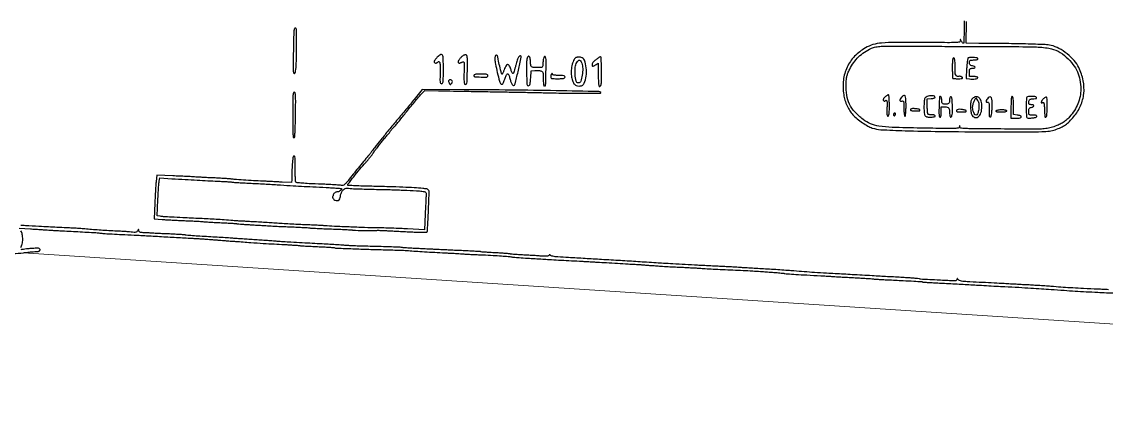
# Model space of a CAD drawing. Header units: millimetres. Extents: x 2712 to 3553, y 1367 to 1961.
# Drawn here: x 2790.3 to 2939, y 1533.9 to 1588.8 of the extents above; entities that cross this region are included whole.
import ezdxf

# ---------------------------------------------------------------- set-up
doc = ezdxf.new("R2010")
doc.units = ezdxf.units.MM

msp = doc.modelspace()

# ---------------------------------------------------------------- linework, layer by layer
at = {"lineweight": 15}
msp.add_line((2790.53, 1557.15), (3146.51, 1533.9), dxfattribs=at)
for points in [[(2919.51, 1588.93, -0.003679), (2919.5, 1587.75, -0.006129), (2919.47, 1586.76, -0.001506), (2919.44, 1585.9, -0.40102), (2919.39, 1585.86, -0.175035), (2919.33, 1585.88, -0.038754), (2919.26, 1585.95, -0.035818), (2919.18, 1586.05, -0.0279), (2919.11, 1586.18, 0.002996), (2919, 1586.37, 0.208106), (2918.98, 1586.4, 0.524924), (2918.96, 1586.38, 0.006006), (2918.98, 1586.21, -0.385475), (2918.85, 1586.04, -0.042581), (2918.33, 1585.97, -0.01303), (2917.23, 1585.95, -0.000735), (2913.81, 1585.98, 0.003245), (2910.04, 1585.99, 0.022415), (2908.19, 1585.9, 0.046207), (2907, 1585.68, 0.05981), (2905.97, 1585.24, 0.072281), (2904.47, 1584.08, 0.082882), (2903.45, 1582.58, 0.080975), (2902.95, 1580.81, 0.065189), (2902.99, 1578.82, 0.037336), (2903.16, 1578.06, 0.031925), (2903.45, 1577.3, 0.032903), (2903.82, 1576.6, 0.051373), (2904.24, 1576.07, 0.029887), (2904.83, 1575.52, 0.02198), (2905.55, 1574.98, 0.022356), (2906.28, 1574.52, 0.044779), (2906.9, 1574.25, 0.070196), (2908.07, 1574.02, 0.005016), (2911.39, 1573.88, 0.00535), (2916.1, 1573.78, 0.001727), (2923.07, 1573.73, 0.000578), (2928.28, 1573.72, 0.007999), (2930.17, 1573.75, 0.022689), (2931.21, 1573.83, 0.056549), (2931.96, 1574, 0.022657), (2932.77, 1574.34, 0.043854), (2933.38, 1574.69, 0.042851), (2933.92, 1575.15, 0.02065), (2934.54, 1575.82, 0.074113), (2935.46, 1577.3, 0.076472), (2935.9, 1578.97, 0.073823), (2935.82, 1580.74, 0.062527), (2935.23, 1582.53, 0.069647), (2934.6, 1583.49, 0.044355), (2933.62, 1584.42, 0.044314), (2932.5, 1585.16, 0.068823), (2931.41, 1585.57, 0.045857), (2930.6, 1585.68, 0.002317), (2927.92, 1585.77, 0.00382), (2924.83, 1585.83, 0.003185), (2921.53, 1585.85), (2919.78, 1585.86), (2919.82, 1588.87, 0.0026)], [(2789.94, 1560.51), (2791.49, 1560.42, -0.000571), (2792.13, 1560.38, -0.000513), (2792.81, 1560.34, -0.000514), (2793.41, 1560.3, -0.001619), (2793.81, 1560.27, 0.002618), (2794.22, 1560.25, 0.000818), (2794.83, 1560.21, 0.000817), (2795.51, 1560.17, 0.000903), (2796.16, 1560.14, -0.000301), (2798.62, 1560.01, -0.001895), (2799.87, 1559.94, -0.003571), (2800.64, 1559.89, -0.011721), (2801.15, 1559.84, 0.012683), (2801.72, 1559.78, 0.002741), (2802.71, 1559.72, 0.002392), (2804.03, 1559.65, 0.00114), (2805.71, 1559.57, -0.001638), (2806.39, 1559.54, -0.000468), (2807.43, 1559.48, -0.000471), (2808.62, 1559.42, -0.0005), (2809.77, 1559.35, 0.000232), (2810.93, 1559.29, 0.000224), (2812.09, 1559.22, 0.000221), (2813.12, 1559.16, 0.000826), (2813.76, 1559.13, -0.001891), (2814.29, 1559.1, -0.00141), (2814.87, 1559.07, -0.001425), (2815.42, 1559.03, -0.003241), (2815.83, 1559, 0.000732), (2816.23, 1558.96, 0.000404), (2816.71, 1558.93, 0.000403), (2817.2, 1558.89, 0.000647), (2817.61, 1558.86, -0.000071), (2818.04, 1558.82, -0.000037), (2818.58, 1558.78, -0.000037), (2819.13, 1558.74, -0.000057), (2819.61, 1558.71, 0.00096), (2821.71, 1558.55, 0.00177), (2823.42, 1558.44, 0.002102), (2824.91, 1558.35, 0.00252), (2826.31, 1558.28, -0.002448), (2826.96, 1558.24, -0.003028), (2827.57, 1558.2, -0.002489), (2828.08, 1558.17, -0.022419), (2828.3, 1558.14, 0.025247), (2828.54, 1558.11, 0.001783), (2829.2, 1558.07, 0.002515), (2829.99, 1558.03, 0.001893), (2830.87, 1557.99, -0.00175), (2831.72, 1557.95, -0.002776), (2832.45, 1557.91, -0.000631), (2833.09, 1557.87, -0.123333), (2833.15, 1557.85, 0.127924), (2833.31, 1557.8, 0.00045), (2835.41, 1557.71, 0.002612), (2837.61, 1557.63, 0.002492), (2839.84, 1557.57, -0.00181), (2840.92, 1557.54, -0.001975), (2841.96, 1557.51, -0.001849), (2842.85, 1557.47, -0.00979), (2843.34, 1557.44, 0.004033), (2844.27, 1557.37, 0.001729), (2845.53, 1557.29, 0.001646), (2846.92, 1557.21, 0.001626), (2848.32, 1557.13, -0.001109), (2848.94, 1557.1, -0.00087), (2849.6, 1557.07, -0.000879), (2850.22, 1557.03, -0.002161), (2850.68, 1557, 0.002997), (2851.16, 1556.97, 0.000899), (2851.89, 1556.93, 0.000901), (2852.72, 1556.89, 0.000977), (2853.53, 1556.86, -0.00234), (2854.92, 1556.79, -0.003974), (2856.08, 1556.72, -0.004007), (2857, 1556.64, -0.024034), (2857.47, 1556.58, 0.025745), (2857.74, 1556.54, 0.002), (2858.48, 1556.49, 0.001688), (2859.63, 1556.41, 0.000326), (2861.72, 1556.28, 0.00155), (2862.61, 1556.22, 0.000566), (2863.88, 1556.15, 0.000542), (2865.32, 1556.08, 0.000516), (2866.78, 1556, -0.000988), (2867.38, 1555.97, -0.000686), (2868.05, 1555.93, -0.000692), (2868.7, 1555.9, -0.001427), (2869.2, 1555.86, 0.001345), (2870.45, 1555.79, 0.000737), (2871.98, 1555.7, 0.000708), (2873.44, 1555.62, 0.00232), (2874.4, 1555.57, -0.003043), (2874.74, 1555.55, -0.004483), (2875.03, 1555.53, -0.00215), (2875.28, 1555.51, -0.082428), (2875.33, 1555.5, 0.043219), (2875.36, 1555.49, 0.024954), (2875.41, 1555.48, 0.024792), (2875.45, 1555.47, 0.037734), (2875.49, 1555.48, -0.043411), (2875.55, 1555.48, -0.00035), (2876.06, 1555.44, -0.001264), (2876.65, 1555.4, -0.000812), (2877.34, 1555.36, 0.002655), (2878.15, 1555.3, 0.001461), (2879.15, 1555.24, 0.001457), (2880.17, 1555.19, 0.002334), (2881.03, 1555.15, -0.001643), (2881.81, 1555.11, -0.001774), (2882.58, 1555.07, -0.001672), (2883.23, 1555.03, -0.008545), (2883.6, 1555, 0.010522), (2884.01, 1554.97, 0.000869), (2885.1, 1554.92, 0.001162), (2886.39, 1554.85, 0.000895), (2887.8, 1554.79, -0.001088), (2889.21, 1554.73, -0.001411), (2890.51, 1554.66, -0.001056), (2891.59, 1554.6, -0.012767), (2892, 1554.57, 0.004667), (2892.32, 1554.54, 0.001883), (2892.75, 1554.5, 0.001863), (2893.21, 1554.47, 0.002363), (2893.64, 1554.44, -0.003749), (2894.05, 1554.41, -0.004263), (2894.43, 1554.37, -0.00388), (2894.76, 1554.34, -0.023679), (2894.93, 1554.31, 0.034148), (2895.27, 1554.26, 0.001691), (2896.42, 1554.19, 0.002394), (2897.91, 1554.1, 0.001105), (2899.84, 1554, -0.00136), (2900.42, 1553.97, -0.00114), (2901.03, 1553.93, -0.001149), (2901.59, 1553.9, -0.003161), (2901.98, 1553.87, 0.004035), (2902.41, 1553.84, 0.000962), (2903.12, 1553.8, 0.000989), (2903.94, 1553.76, 0.000977), (2904.76, 1553.71, -0.001621), (2905.54, 1553.67, -0.002261), (2906.24, 1553.63, -0.001369), (2906.83, 1553.59, -0.029367), (2907, 1553.57, 0.029011), (2907.17, 1553.55, 0.001685), (2907.69, 1553.51, 0.002554), (2908.31, 1553.47, 0.001876), (2909, 1553.44, -0.000837), (2911.12, 1553.34, -0.002509), (2912.58, 1553.26, -0.000782), (2913.69, 1553.19, -0.12316), (2913.81, 1553.15, 0.121277), (2913.87, 1553.13, 0.000851), (2914.45, 1553.09, 0.003218), (2915.11, 1553.05, 0.002046), (2915.88, 1553.01, -0.001098), (2916.8, 1552.96, -0.000579), (2917.96, 1552.91, -0.000576), (2919.13, 1552.84, -0.000889), (2920.15, 1552.78, 0.000561), (2921.21, 1552.72, 0.000293), (2922.54, 1552.65, 0.000292), (2923.89, 1552.57, 0.000447), (2925.07, 1552.51, -0.000749), (2926.99, 1552.41, -0.001197), (2928.63, 1552.31, -0.001373), (2930.08, 1552.22, -0.001756), (2931.41, 1552.13, 0.001116), (2933.19, 1552, 0.001738), (2934.73, 1551.9, 0.001824), (2936.21, 1551.81, 0.001425), (2937.82, 1551.73, -0.000364), (2940.19, 1551.62, -0.001445)], [(2939.3, 1552.08, 0.002382), (2938.57, 1552.12, 0.002143), (2937.82, 1552.16, -0.001352), (2935.87, 1552.24, -0.002974), (2934.38, 1552.32, -0.0036), (2933.09, 1552.4, -0.003397), (2931.77, 1552.51, 0.003208), (2931.01, 1552.56, 0.001826), (2930.11, 1552.63, 0.001823), (2929.19, 1552.68, 0.003013), (2928.42, 1552.73, -0.001071), (2927.7, 1552.76, -0.000969), (2926.96, 1552.8, -0.00097), (2926.29, 1552.84, -0.003104), (2925.85, 1552.86, 0.003637), (2924.98, 1552.92, 0.001018), (2923.62, 1552.99, 0.000981), (2922.01, 1553.07, 0.000805), (2920.29, 1553.15, -0.006856), (2919.56, 1553.2, -0.029058), (2919.12, 1553.25, -0.050613), (2918.85, 1553.34, -0.137134), (2918.69, 1553.46, 0.010903), (2918.59, 1553.59, 0.186552), (2918.55, 1553.61, 0.423167), (2918.52, 1553.59, 0.031048), (2918.51, 1553.49, -0.202557), (2918.47, 1553.39, -0.13403), (2918.36, 1553.32, -0.058508), (2918.14, 1553.3, -0.011933), (2917.76, 1553.31, -0.000883), (2915.78, 1553.4, -0.003018), (2914.48, 1553.46, -0.001237), (2913.53, 1553.52, -0.123106), (2913.4, 1553.56, 0.113851), (2913.33, 1553.59, 0.002166), (2912.9, 1553.63, 0.005144), (2912.39, 1553.67, 0.003408), (2911.81, 1553.71, -0.000079), (2911.08, 1553.75, -0.000032), (2910.07, 1553.81, -0.000031), (2908.98, 1553.87, -0.000039), (2907.97, 1553.93, 0.000347), (2906.88, 1553.99, 0.000186), (2905.53, 1554.07, 0.000186), (2904.16, 1554.14, 0.000291), (2902.98, 1554.21, -0.000723), (2900.64, 1554.34, -0.001944), (2898.98, 1554.44, -0.002503), (2897.58, 1554.54, -0.00225), (2896.14, 1554.65, 0.002925), (2895.34, 1554.71, 0.001203), (2894.25, 1554.79, 0.00119), (2893.08, 1554.87, 0.001528), (2892, 1554.93, -0.000573), (2890.98, 1554.99, -0.000594), (2889.97, 1555.05, -0.000572), (2889.1, 1555.1, -0.002566), (2888.58, 1555.14, 0.003445), (2888.11, 1555.17, 0.001171), (2887.43, 1555.21, 0.001164), (2886.67, 1555.25, 0.00134), (2885.95, 1555.28, -0.000605), (2885.2, 1555.32, -0.000435), (2884.36, 1555.36, -0.000439), (2883.57, 1555.4, -0.000947), (2882.95, 1555.43, -0.000067), (2879.57, 1555.62, -0.000818), (2878.27, 1555.69, -0.001641), (2877.29, 1555.75, -0.000688), (2875.97, 1555.84, 0.000683), (2874.78, 1555.92, 0.00067), (2873.59, 1555.99, 0.000659), (2872.37, 1556.07, 0.000611), (2871.13, 1556.14, -0.000524), (2869.78, 1556.22, -0.000123), (2867.54, 1556.35, -0.000128), (2865.27, 1556.49, -0.000436), (2863.8, 1556.58, -0.015713), (2863.44, 1556.61, -0.021732), (2863.12, 1556.66, -0.0191), (2862.87, 1556.73, -0.184343), (2862.78, 1556.79, 0.050521), (2862.73, 1556.86, 0.210894), (2862.68, 1556.88, 0.205287), (2862.63, 1556.86, 0.047847), (2862.58, 1556.79, -0.204508), (2862.48, 1556.72, -0.033982), (2862.24, 1556.69, -0.026251), (2861.88, 1556.68, -0.009664), (2861.39, 1556.7, 0.00156), (2860.86, 1556.74, 0.000711), (2860.18, 1556.78, 0.000704), (2859.46, 1556.82, 0.000969), (2858.81, 1556.86, -0.002838), (2858.24, 1556.89, -0.004339), (2857.74, 1556.93, -0.001607), (2857.31, 1556.96, -0.111446), (2857.24, 1556.99, 0.113927), (2857.17, 1557.01, 0.001009), (2856.62, 1557.05, 0.003424), (2855.98, 1557.09, 0.002196), (2855.24, 1557.14, -0.001927), (2854.49, 1557.18, -0.003035), (2853.86, 1557.22, -0.000778), (2853.3, 1557.26, -0.117927), (2853.24, 1557.28, 0.121071), (2853.18, 1557.3, 0.000543), (2852.5, 1557.34, 0.002549), (2851.72, 1557.38, 0.001602), (2850.82, 1557.43, -0.00028), (2849.87, 1557.47, -0.000313), (2848.95, 1557.51, -0.000288), (2848.17, 1557.55, -0.001669), (2847.75, 1557.57, 0.001713), (2847.35, 1557.59, 0.000348), (2846.64, 1557.62, 0.000367), (2845.82, 1557.66, 0.000344), (2844.97, 1557.7, -0.002561), (2844.15, 1557.74, -0.003209), (2843.39, 1557.78, -0.002584), (2842.75, 1557.83, -0.024953), (2842.48, 1557.86, 0.032551), (2842.19, 1557.9, 0.001827), (2841.28, 1557.93, 0.002804), (2840.19, 1557.97, 0.002051), (2838.99, 1558, -0.001682), (2837.75, 1558.03, -0.001883), (2836.55, 1558.06, -0.00173), (2835.54, 1558.1, -0.01003), (2835, 1558.13, 0.004073), (2834.48, 1558.17, 0.000878), (2833.59, 1558.23, 0.000916), (2832.56, 1558.29, 0.000875), (2831.51, 1558.35, -0.000225), (2828.77, 1558.5, -0.001066), (2827.2, 1558.58, -0.001846), (2826.14, 1558.65, -0.003709), (2825.31, 1558.71, 0.002457), (2824.81, 1558.75, 0.000609), (2823.98, 1558.81, 0.000623), (2823.04, 1558.87, 0.000624), (2822.1, 1558.93, -0.000632), (2821.2, 1558.99, -0.000813), (2820.37, 1559.05, -0.00062), (2819.67, 1559.1, -0.007063), (2819.39, 1559.12, 0.009084), (2819.1, 1559.15, 0.000501), (2818.19, 1559.2, 0.000776), (2817.11, 1559.27, 0.000567), (2815.91, 1559.34, -0.001623), (2814.73, 1559.41, -0.002581), (2813.72, 1559.48, -0.00056), (2812.83, 1559.55, -0.120021), (2812.75, 1559.57, 0.12169), (2812.67, 1559.6, 0.001147), (2812.06, 1559.64, 0.003767), (2811.36, 1559.68, 0.002418), (2810.54, 1559.72, -0.001218), (2809.7, 1559.75, -0.001538), (2808.92, 1559.79, -0.001217), (2808.26, 1559.82, -0.012377), (2807.99, 1559.84, 0.008314), (2807.79, 1559.86, 0.003668), (2807.51, 1559.88, 0.003629), (2807.22, 1559.9, 0.004872), (2806.96, 1559.9, -0.017576), (2806.65, 1559.92, -0.078703), (2806.48, 1559.97, -0.152345), (2806.39, 1560.05, -0.136054), (2806.35, 1560.17, 0.009316), (2806.34, 1560.32, 0.420238), (2806.32, 1560.34, 0.241611), (2806.29, 1560.32, 0.00518), (2806.19, 1560.16, -0.096165), (2806.08, 1560.03, -0.118085), (2805.93, 1559.96, -0.064331), (2805.7, 1559.94, -0.012454), (2805.29, 1559.98, 0.009345), (2804.91, 1560.02, 0.002969), (2804.33, 1560.06, 0.002962), (2803.68, 1560.1, 0.003294), (2803.06, 1560.13, -0.003249), (2801.97, 1560.19, -0.003516), (2800.91, 1560.25, -0.003664), (2799.89, 1560.33, -0.004444), (2798.94, 1560.42, 0.00917), (2798.58, 1560.45, 0.001882), (2797.95, 1560.49, 0.00198), (2797.21, 1560.53, 0.001861), (2796.45, 1560.56, -0.001122), (2795.11, 1560.62, -0.001797), (2793.96, 1560.68, -0.001488), (2792.67, 1560.75, -0.000521), (2790.82, 1560.86, 0.002307), (2790.16, 1560.9, 0.002566)], [(2790.17, 1557.86, 0.095381), (2790.37, 1558.34, 0.049216), (2790.44, 1559, 0.049268), (2790.38, 1559.66, 0.097783), (2790.19, 1560.14)], [(2789.09, 1557.03, 0.016059), (2790.53, 1557.15, -0.002096), (2791.13, 1557.22, -0.003557), (2791.62, 1557.27, -0.003926), (2792.08, 1557.3, -0.003471), (2792.57, 1557.34, 0.08919), (2792.66, 1557.36, 0.089815), (2792.74, 1557.42, 0.093316), (2792.8, 1557.49, 0.106135), (2792.81, 1557.58, 0.236534), (2792.76, 1557.7, 0.129693), (2792.61, 1557.76, 0.042991), (2792.3, 1557.77, 0.005342), (2791.63, 1557.73, 0.006793), (2791.16, 1557.69, 0.008156), (2790.72, 1557.64, 0.00713), (2790.35, 1557.59, 0.052726), (2790.17, 1557.55, -0.014814)]]:
    msp.add_lwpolyline(points, format="xyb")
for points in [[(2827.58, 1581.8, 0.559862), (2827.73, 1581.77, 0.155272), (2827.85, 1582.05, 0.024004), (2827.94, 1583.05, 0.004581), (2827.98, 1584.88, 0.003386), (2827.99, 1586.18, 0.008981), (2827.98, 1587.11, 0.005049), (2827.95, 1587.8, 0.245495), (2827.88, 1587.92, 0.116819), (2827.82, 1587.94, 0.128766), (2827.75, 1587.93, 0.118393), (2827.7, 1587.89, 0.089124), (2827.67, 1587.82, 0.075182), (2827.59, 1587.35, 0.001352), (2827.54, 1584.79, 0.001144), (2827.51, 1582.2, 0.091271)], [(2903.81, 1582.31, -0.039188), (2904.36, 1583.23, -0.045614), (2905.03, 1584, -0.045231), (2905.83, 1584.65, -0.037461), (2906.79, 1585.18, -0.064553), (2907.38, 1585.37, -0.033772), (2908.14, 1585.45, -0.011384), (2909.51, 1585.48, -0.00078), (2913.38, 1585.47, 0.000238), (2916.05, 1585.45, 0.000148), (2919.17, 1585.44, 0.000148), (2922.26, 1585.43, 0.000268), (2924.79, 1585.42, -0.004271), (2929.17, 1585.37, -0.036136), (2931.13, 1585.19, -0.079236), (2932.37, 1584.78, -0.068571), (2933.5, 1583.98, -0.039768), (2934.41, 1582.98, -0.057813), (2935.02, 1581.96, -0.060093), (2935.37, 1580.85, -0.047594), (2935.49, 1579.6, -0.047625), (2935.39, 1578.57, -0.047379), (2935.09, 1577.57, -0.046683), (2934.61, 1576.64, -0.043592), (2933.95, 1575.79, -0.025905), (2933.44, 1575.28, -0.045047), (2932.95, 1574.93, -0.041105), (2932.39, 1574.65, -0.017929), (2931.6, 1574.37, -0.034578), (2930.87, 1574.19, -0.030557), (2930.1, 1574.11, -0.012864), (2928.88, 1574.08, -0.001279), (2925.96, 1574.1, 0.000027), (2924.08, 1574.12, 0.000032), (2922.32, 1574.14, 0.000028), (2920.82, 1574.15, 0.000208), (2920.12, 1574.16, -0.006085), (2919.46, 1574.17, -0.045373), (2919.14, 1574.21, -0.12358), (2918.99, 1574.29, -0.202259), (2918.92, 1574.42, 0.003996), (2918.91, 1574.57, 0.45204), (2918.9, 1574.58, 0.281673), (2918.88, 1574.56, 0.002934), (2918.84, 1574.4, -0.300861), (2918.66, 1574.24, -0.029832), (2918.06, 1574.18, -0.011885), (2916.88, 1574.18, -0.000814), (2913.55, 1574.24, -0.003586), (2909.61, 1574.34, -0.029072), (2907.81, 1574.51, -0.063235), (2906.67, 1574.83, -0.063684), (2905.64, 1575.43, -0.043701), (2904.51, 1576.47, -0.072217), (2903.79, 1577.54, -0.07354), (2903.41, 1578.76, -0.047045), (2903.31, 1580.24, -0.014033), (2903.35, 1580.9, -0.036632), (2903.43, 1581.36, -0.03939), (2903.56, 1581.78, -0.018515)], [(2847.03, 1583.15, 0.062793), (2847.12, 1583.16, 0.051478), (2847.2, 1583.19, 0.053356), (2847.28, 1583.24, 0.087076), (2847.33, 1583.29, -0.35341), (2847.48, 1583.35, -0.257661), (2847.6, 1583.21, -0.051031), (2847.67, 1582.69, -0.01233), (2847.66, 1581.82, 0.004353), (2847.64, 1580.98, 0.037534), (2847.66, 1580.61, 0.10662), (2847.73, 1580.42, 0.207938), (2847.86, 1580.33, 0.312367), (2848, 1580.38, 0.106196), (2848.07, 1580.6, 0.029299), (2848.1, 1581.07, 0.002638), (2848.11, 1582.27, 0.006706), (2848.09, 1583.76, 0.109243), (2847.97, 1584.24, 0.439404), (2847.73, 1584.31, 0.063515), (2847.27, 1583.95, 0.025879), (2846.98, 1583.61, 0.094293), (2846.85, 1583.36, 0.260132), (2846.88, 1583.22, 0.21394)], [(2850.26, 1583.15, 0.065494), (2850.34, 1583.16, 0.019219), (2850.45, 1583.19, 0.018947), (2850.58, 1583.24, 0.019289), (2850.7, 1583.3, -0.178503), (2850.86, 1583.33, -0.306592), (2850.95, 1583.23, -0.047689), (2850.97, 1582.92, -0.002312), (2850.94, 1581.88, 0.005672), (2850.92, 1581.12, 0.021334), (2850.94, 1580.64, 0.028891), (2850.98, 1580.34, 0.259357), (2851.06, 1580.24, 0.240133), (2851.22, 1580.25, 0.194482), (2851.32, 1580.39, 0.048233), (2851.37, 1580.76, 0.004702), (2851.39, 1581.66, 0.001913), (2851.41, 1583.31, 0.026248), (2851.38, 1583.91, 0.097957), (2851.3, 1584.19, 0.277347), (2851.13, 1584.29, 0.106123), (2851, 1584.26, 0.033624), (2850.83, 1584.17, 0.031856), (2850.65, 1584.04, 0.030529), (2850.49, 1583.89, 0.031304), (2850.25, 1583.6, 0.084275), (2850.12, 1583.36, 0.208593), (2850.14, 1583.22, 0.268894)], [(2855.5, 1581.87, 0.009345), (2855.8, 1580.65, 0.141644), (2856.03, 1580.28, 0.489573), (2856.25, 1580.32, 0.042493), (2856.52, 1580.93, -0.016137), (2856.62, 1581.2, -0.021974), (2856.73, 1581.44, -0.019653), (2856.83, 1581.63, -0.17557), (2856.9, 1581.69, -0.331981), (2856.97, 1581.66, -0.038765), (2857.06, 1581.51, -0.034314), (2857.15, 1581.29, -0.020698), (2857.23, 1581.02, 0.030787), (2857.37, 1580.56, 0.058845), (2857.54, 1580.22, 0.12669), (2857.71, 1580.07, 0.39692), (2857.84, 1580.11, 0.07479), (2857.99, 1580.49, 0.002128), (2858.39, 1582.17, 0.000808), (2858.79, 1583.96, 0.257342), (2858.76, 1584.09, 0.308245), (2858.58, 1584.13, 0.156839), (2858.4, 1583.97, 0.06056), (2858.21, 1583.56, 0.016913), (2858.03, 1582.88, -0.008546), (2857.92, 1582.44, -0.013729), (2857.81, 1582.06, -0.007463), (2857.7, 1581.76, -0.315798), (2857.65, 1581.72, -0.258981), (2857.6, 1581.75, -0.020003), (2857.51, 1581.9, -0.023379), (2857.42, 1582.1, -0.015475), (2857.34, 1582.33, 0.043107), (2857.12, 1582.84, 0.355715), (2856.9, 1582.94, 0.212972), (2856.66, 1582.73, 0.021506), (2856.37, 1582.04, -0.015827), (2856.3, 1581.86, -0.029145), (2856.23, 1581.73, -0.033842), (2856.17, 1581.64, -0.448341), (2856.13, 1581.64, -0.137673), (2856.08, 1581.72, -0.00066), (2855.83, 1582.74, -0.002756), (2855.62, 1583.67, -0.020864), (2855.54, 1584.11, 0.154406), (2855.52, 1584.15, 0.081174), (2855.47, 1584.19, 0.067971), (2855.41, 1584.21, 0.055437), (2855.34, 1584.22, 0.356771), (2855.19, 1584.09, 0.06654), (2855.16, 1583.69, 0.032851), (2855.25, 1583.01, 0.007624)], [(2859.66, 1580.08, 0.225689), (2859.82, 1580.06, 0.217793), (2859.94, 1580.17, 0.065833), (2860.02, 1580.49, 0.010231), (2860.08, 1581.13), (2860.15, 1582.08), (2860.64, 1582.13, -0.020217), (2860.85, 1582.14, -0.015285), (2861.08, 1582.13, -0.015522), (2861.29, 1582.12, -0.034279), (2861.46, 1582.09, -0.092597), (2861.64, 1582, -0.164791), (2861.74, 1581.87, -0.068594), (2861.78, 1581.61, -0.00708), (2861.79, 1581.01, 0.012635), (2861.8, 1580.62, 0.02294), (2861.83, 1580.3, 0.020235), (2861.88, 1580.06, 0.350249), (2861.93, 1580.01, 0.023412), (2861.99, 1580.02, 0.033285), (2862.04, 1580.02, 0.035083), (2862.08, 1580.03, 0.223795), (2862.09, 1580.05, 0.075094), (2862.14, 1580.36, 0.001614), (2862.17, 1581.92, 0.001841), (2862.19, 1583.46, 0.063937), (2862.15, 1583.82, 0.109617), (2862.04, 1584.04, 0.508388), (2861.93, 1584.03, 0.10697), (2861.82, 1583.75, 0.022172), (2861.76, 1583.23, -0.010463), (2861.73, 1582.77, -0.140814), (2861.66, 1582.61, -0.207708), (2861.54, 1582.55, -0.026941), (2861.22, 1582.53, -0.006426), (2860.43, 1582.56, -0.136615), (2860.21, 1582.63, -0.214742), (2860.1, 1582.8, -0.019316), (2860.05, 1583.32, 0.03096), (2859.99, 1583.81, 0.134742), (2859.87, 1584.07, 0.46173), (2859.73, 1584.07, 0.10834), (2859.6, 1583.83, 0.061813), (2859.51, 1583.19, 0.007737), (2859.51, 1581.78, 0.003237), (2859.55, 1580.28, 0.252179)], [(2865.66, 1581.39, 0.034408), (2865.8, 1580.75, 0.090856), (2866.01, 1580.33, 0.126533), (2866.31, 1580.1, 0.104515), (2866.71, 1580.01, 0.036293), (2866.97, 1580.03, 0.094535), (2867.14, 1580.09, 0.099782), (2867.28, 1580.21, 0.043429), (2867.41, 1580.42, 0.093358), (2867.69, 1581.35, 0.055066), (2867.68, 1582.52, 0.057354), (2867.44, 1583.54, 0.250177), (2867, 1583.94, 0.036655), (2866.85, 1583.97, 0.026004), (2866.68, 1583.98, 0.026385), (2866.51, 1583.97, 0.049334), (2866.38, 1583.94, 0.197059), (2866.04, 1583.66, 0.052379), (2865.77, 1582.99, 0.049287), (2865.63, 1582.18, 0.057483)], [(2866.42, 1583.24, -0.037592), (2866.62, 1583.5, -0.250409), (2866.77, 1583.55, -0.230715), (2866.91, 1583.46, -0.03254), (2867.07, 1583.14, -0.094853), (2867.21, 1582.43, -0.044178), (2867.14, 1581.49, -0.042264), (2866.93, 1580.66, -0.320234), (2866.62, 1580.44, -0.344489), (2866.31, 1580.68, -0.042793), (2866.17, 1581.58, -0.04409), (2866.19, 1582.58, -0.11969)], [(2868.6, 1582.72, 0.103059), (2868.66, 1582.73, 0.016968), (2868.77, 1582.79, 0.018033), (2868.9, 1582.86, 0.01506), (2869.03, 1582.94), (2869.34, 1583.16), (2869.34, 1581.52, 0.008739), (2869.36, 1580.54, 0.050166), (2869.43, 1580.02, 0.448779), (2869.55, 1579.96, 0.21638), (2869.69, 1580.1, 0.090221), (2869.77, 1580.55, 0.003979), (2869.77, 1582.18, 0.00161), (2869.75, 1583.91, 0.409577), (2869.65, 1584, 0.149908), (2869.5, 1583.96, 0.010732), (2869.13, 1583.7, 0.014991), (2868.78, 1583.42, 0.063879), (2868.6, 1583.22, 0.077438), (2868.52, 1583.07, 0.078121), (2868.5, 1582.9, 0.108174), (2868.52, 1582.77, 0.29198)], [(2917.93, 1581.07, 0.171252), (2917.98, 1581.05, 0.006951), (2918.18, 1581.03, 0.011467), (2918.42, 1581.01, 0.007803), (2918.7, 1581.01, 0.008573), (2919.07, 1581.02, 0.076948), (2919.24, 1581.05, 0.329124), (2919.28, 1581.11, 0.164001), (2919.24, 1581.2, 0.101131), (2919.15, 1581.27, 0.057671), (2919.03, 1581.32, 0.053478), (2918.88, 1581.34, 0.054972), (2918.73, 1581.33, -0.152124), (2918.49, 1581.36, -0.194142), (2918.34, 1581.52, -0.085448), (2918.26, 1581.86, -0.016303), (2918.25, 1582.51, 0.006539), (2918.25, 1583.21, 0.034694), (2918.22, 1583.59, 0.07723), (2918.16, 1583.79, 0.286586), (2918.05, 1583.86, 0.331323), (2917.96, 1583.8, 0.040003), (2917.91, 1583.55, 0.02578), (2917.88, 1583.15, 0.006646), (2917.87, 1582.49, 0.004064), (2917.88, 1581.97, 0.006349), (2917.89, 1581.51, 0.002247), (2917.91, 1581.12, 0.186325)], [(2920.23, 1580.98, 0.03534), (2920.63, 1580.95, 0.042593), (2921, 1580.98, 0.047719), (2921.28, 1581.06, 0.313237), (2921.36, 1581.17, 0.311249), (2921.33, 1581.22, 0.036629), (2921.19, 1581.26, 0.033542), (2921.01, 1581.29, 0.020815), (2920.79, 1581.3), (2920.22, 1581.3), (2920.22, 1581.87, -0.016242), (2920.23, 1582.19, -0.12133), (2920.28, 1582.34, -0.200477), (2920.38, 1582.41, -0.05793), (2920.57, 1582.44, 0.045764), (2920.88, 1582.46, 0.298733), (2920.99, 1582.57, 0.362798), (2920.93, 1582.68, 0.052039), (2920.65, 1582.77, -0.037025), (2920.43, 1582.83, -0.11616), (2920.31, 1582.91, -0.134442), (2920.24, 1583.03, -0.057122), (2920.22, 1583.22, -0.053114), (2920.24, 1583.42, -0.201528), (2920.31, 1583.52, -0.125309), (2920.46, 1583.56, -0.016113), (2920.79, 1583.58, 0.023598), (2921.01, 1583.59, 0.037669), (2921.19, 1583.62, 0.04382), (2921.33, 1583.66, 0.295869), (2921.36, 1583.72, 0.131048), (2921.34, 1583.81, 0.193689), (2921.27, 1583.86, 0.053637), (2921.12, 1583.89, 0.003423), (2920.68, 1583.92, 0.01995), (2920.49, 1583.92, 0.021556), (2920.31, 1583.91, 0.021685), (2920.15, 1583.88, 0.089515), (2920.06, 1583.85, 0.209412), (2920, 1583.76, 0.010213), (2919.93, 1583.38, 0.015146), (2919.88, 1582.93, 0.010214), (2919.84, 1582.4), (2919.77, 1581.05)], [(2848.94, 1580.33, 0.057742), (2849.01, 1580.24, 0.222055), (2849.07, 1580.22, 0.165792), (2849.14, 1580.25, 0.030418), (2849.24, 1580.36, 0.104104), (2849.33, 1580.53, 0.168961), (2849.32, 1580.7, 0.179215), (2849.21, 1580.82, 0.11798), (2849.03, 1580.87, 0.174452), (2848.9, 1580.82, 0.183641), (2848.83, 1580.7, 0.119823), (2848.85, 1580.53, 0.06051)], [(2852.48, 1581.28, 0.003168), (2853.53, 1581.22, 0.033381), (2853.96, 1581.22, 0.125345), (2854.15, 1581.29, 0.3041), (2854.21, 1581.42, 0.182353), (2854.14, 1581.53, 0.105641), (2853.99, 1581.61, 0.049567), (2853.73, 1581.64, 0.009988), (2853.25, 1581.65, 0.013003), (2852.85, 1581.64, 0.032329), (2852.55, 1581.61, 0.043302), (2852.36, 1581.55, 0.227472), (2852.28, 1581.47, 0.148816), (2852.28, 1581.4, 0.134144), (2852.31, 1581.34, 0.106491), (2852.39, 1581.3, 0.069897)], [(2863.79, 1581.01, 0.008474), (2864.3, 1581.02, 0.044411), (2864.58, 1581.05, 0.103491), (2864.73, 1581.12, 0.241243), (2864.78, 1581.22, 0.199199), (2864.73, 1581.35, 0.145924), (2864.6, 1581.42, 0.04454), (2864.31, 1581.46, 0.004366), (2863.61, 1581.47, -0.022036), (2863.4, 1581.48, -0.035258), (2863.23, 1581.51, -0.039536), (2863.11, 1581.55, -0.30235), (2863.07, 1581.6, 0.172174), (2863.03, 1581.71, 0.431919), (2862.96, 1581.71, 0.124256), (2862.87, 1581.57, 0.062997), (2862.82, 1581.37, 0.080512), (2862.84, 1581.16, 0.249715), (2862.93, 1581.06, 0.083257), (2863.14, 1581.02, 0.005228)], [(2809.57, 1561.71, 0.005571), (2810.14, 1561.67, 0.00205), (2810.93, 1561.63, 0.002032), (2811.81, 1561.59, 0.002439), (2812.62, 1561.55, -0.002373), (2813.4, 1561.52, -0.002672), (2814.15, 1561.49, -0.002446), (2814.79, 1561.45, -0.014478), (2815.12, 1561.42, 0.013444), (2815.45, 1561.39, 0.002176), (2816.1, 1561.35, 0.0024), (2816.87, 1561.3, 0.002109), (2817.67, 1561.27, -0.002145), (2818.44, 1561.23, -0.003363), (2819.1, 1561.19, -0.000928), (2819.67, 1561.16, -0.121029), (2819.74, 1561.14, 0.116815), (2819.81, 1561.11, 0.001289), (2820.28, 1561.08, 0.003936), (2820.83, 1561.04, 0.002544), (2821.46, 1561, -0.00068), (2822.15, 1560.96, -0.000583), (2822.88, 1560.92, -0.000587), (2823.55, 1560.88, -0.001687), (2824.01, 1560.85, 0.004061), (2824.5, 1560.82, 0.000976), (2825.33, 1560.78, 0.001002), (2826.27, 1560.74, 0.000994), (2827.21, 1560.7, -0.001861), (2828.12, 1560.67, -0.002597), (2828.92, 1560.62, -0.001572), (2829.6, 1560.58, -0.033818), (2829.8, 1560.56, 0.03587), (2830, 1560.53, 0.001261), (2830.79, 1560.49, 0.002337), (2831.73, 1560.45, 0.001632), (2832.79, 1560.41, -0.001691), (2833.83, 1560.37, -0.002689), (2834.73, 1560.33, -0.000584), (2835.51, 1560.29, -0.125693), (2835.58, 1560.27, 0.135347), (2835.7, 1560.23, 0.000541), (2837.14, 1560.21, 0.002238), (2838.45, 1560.2, 0.022868), (2838.99, 1560.22, -0.029775), (2839.14, 1560.23, -0.001273), (2839.66, 1560.21, -0.002177), (2840.29, 1560.18, -0.001548), (2840.98, 1560.15, 0.000066), (2841.78, 1560.11, 0.000044), (2842.69, 1560.06, 0.000044), (2843.58, 1560.01, 0.000085), (2844.28, 1559.98, 0.007611), (2844.87, 1559.96, 0.011828), (2845.38, 1559.96, 0.00614), (2845.8, 1559.98, 0.246277), (2845.88, 1560.02, 0.12101), (2845.91, 1560.12, 0.001355), (2845.96, 1560.82, 0.004102), (2846, 1561.64, 0.002651), (2846.05, 1562.59, -0.000027), (2846.08, 1563.54, -0.00004), (2846.12, 1564.37, -0.000017), (2846.15, 1565.08, -0.000857), (2846.15, 1565.22, 0.038124), (2846.14, 1565.6, 0.189529), (2846.04, 1565.78, 0.137165), (2845.82, 1565.89, 0.016916), (2845.3, 1565.96, 0.009701), (2844.12, 1566.05, 0.004281), (2842.56, 1566.13, 0.003557), (2840.63, 1566.2, 0.001988), (2838.29, 1566.26, -0.001782), (2837.06, 1566.29, -0.002885), (2836.01, 1566.33, -0.000484), (2835.09, 1566.37, -0.188036), (2835.03, 1566.39, -0.374742), (2835.02, 1566.54, -0.003031), (2835.81, 1567.57, -0.010132), (2836.65, 1568.61, -0.013239), (2837.47, 1569.53, 0.012949), (2837.71, 1569.8, 0.007175), (2838, 1570.15, 0.007151), (2838.28, 1570.51, 0.011442), (2838.5, 1570.82, -0.004845), (2838.96, 1571.47, -0.009315), (2839.34, 1571.99, -0.010503), (2839.7, 1572.44, -0.008587), (2840.11, 1572.91, 0.006317), (2840.32, 1573.14, 0.005507), (2840.52, 1573.39, 0.005545), (2840.7, 1573.61, 0.016293), (2840.82, 1573.77, -0.016115), (2840.92, 1573.92, -0.009162), (2841.06, 1574.09, -0.009142), (2841.2, 1574.25, -0.014902), (2841.33, 1574.39, 0.020704), (2841.57, 1574.64, 0.004403), (2841.97, 1575.11, 0.004413), (2842.43, 1575.68, 0.003417), (2842.93, 1576.31, -0.003839), (2843.53, 1577.06, -0.003647), (2844.15, 1577.81, -0.00364), (2844.7, 1578.47, -0.012489), (2845.08, 1578.89), (2845.57, 1579.41), (2847.44, 1579.36, 0.001416), (2848.51, 1579.34, 0.000267), (2850.47, 1579.3, 0.000286), (2852.75, 1579.26, 0.000262), (2855.09, 1579.22, -0.000333), (2857.42, 1579.18, -0.000381), (2859.65, 1579.14, -0.000344), (2861.54, 1579.1, -0.002172), (2862.5, 1579.08, 0.003444), (2863.92, 1579.05, 0.001161), (2865.97, 1579.02, 0.001115), (2868.01, 1579.01, 0.004324), (2869.27, 1579.01, 0.018205), (2869.49, 1579.02, 0.054764), (2869.64, 1579.05, 0.156392), (2869.7, 1579.09, 0.383163), (2869.69, 1579.14, 0.185771), (2869.43, 1579.25, 0.000225), (2863.55, 1579.36, 0.00213), (2857.38, 1579.45, 0.001884), (2850.97, 1579.5), (2845.2, 1579.51), (2844.1, 1578.16, -0.001237), (2843.59, 1577.54, -0.000719), (2842.98, 1576.81, -0.000718), (2842.37, 1576.07, -0.001212), (2841.85, 1575.45, 0.001838), (2840.59, 1573.94, 0.002918), (2839.53, 1572.64, 0.002873), (2838.69, 1571.59, 0.017509), (2838.27, 1571.03, -0.003718), (2838.14, 1570.84, -0.004884), (2838.01, 1570.66, -0.003608), (2837.9, 1570.51, -0.045873), (2837.86, 1570.46, 0.034274), (2837.67, 1570.27, 0.001168), (2836.98, 1569.44, 0.002427), (2836.25, 1568.54, 0.002892), (2835.56, 1567.69, -0.003991), (2834.86, 1566.81, -0.049155), (2834.56, 1566.51, -0.130797), (2834.31, 1566.39, -0.086676), (2834, 1566.4, 0.027505), (2833.76, 1566.42, 0.001882), (2833.09, 1566.47, 0.002685), (2832.28, 1566.51, 0.002012), (2831.39, 1566.55, -0.001975), (2829.7, 1566.62, -0.008872), (2828.71, 1566.69, -0.008896), (2828.07, 1566.75, -0.16937), (2827.89, 1566.84, -0.179935), (2827.85, 1566.92, -0.003054), (2827.82, 1567.39, -0.007384), (2827.8, 1567.95, -0.004793), (2827.79, 1568.59, 0.001115), (2827.78, 1569.92, 0.026056), (2827.75, 1570.29, 0.255749), (2827.68, 1570.39, 0.319793), (2827.58, 1570.37, 0.171174), (2827.49, 1570.18, 0.005762), (2827.4, 1569.31, 0.010465), (2827.34, 1568.29, 0.007501), (2827.31, 1567.15), (2827.3, 1566.76), (2825.99, 1566.83, 0.001021), (2825.39, 1566.86, 0.000612), (2824.68, 1566.9, 0.000613), (2823.97, 1566.94, 0.001067), (2823.38, 1566.96, -0.003236), (2822.09, 1567.03, -0.002537), (2820.69, 1567.12, -0.001821), (2819.42, 1567.21, -0.019579), (2818.91, 1567.27, 0.021109), (2818.68, 1567.29, 0.001722), (2818.1, 1567.33, 0.002311), (2817.39, 1567.37, 0.001776), (2816.63, 1567.41, -0.000955), (2815.83, 1567.44, -0.000992), (2815.05, 1567.48, -0.000954), (2814.37, 1567.52, -0.004328), (2813.98, 1567.55, 0.00507), (2813.57, 1567.57, 0.000942), (2812.82, 1567.61, 0.001009), (2811.95, 1567.65, 0.000921), (2811.04, 1567.69), (2808.82, 1567.79), (2808.73, 1566.94, 0.008483), (2808.69, 1566.47, 0.002062), (2808.64, 1565.71, 0.002114), (2808.59, 1564.83, 0.002103), (2808.55, 1563.94), (2808.45, 1561.8)], [(2827.62, 1572.92, 0.29308), (2827.72, 1573.04, 0.010108), (2827.77, 1573.64, 0.011352), (2827.81, 1574.56, 0.002714), (2827.84, 1576.07, 0.001903), (2827.86, 1577.82, 0.015615), (2827.83, 1578.62, 0.030091), (2827.78, 1579.06, 0.363002), (2827.66, 1579.16, 0.362035), (2827.54, 1579.06, 0.028176), (2827.48, 1578.6, 0.015261), (2827.45, 1577.79, 0.001915), (2827.45, 1576.01, 0.002325), (2827.45, 1574.41, 0.012082), (2827.48, 1573.53, 0.013644), (2827.53, 1572.98, 0.476867)], [(2908.49, 1577.97, 0.170845), (2908.54, 1577.95, 0.082603), (2908.61, 1577.95, 0.066878), (2908.69, 1577.98, 0.05117), (2908.77, 1578.04, -0.347854), (2908.86, 1578.04, -0.197628), (2908.92, 1577.94, -0.040665), (2908.93, 1577.66, -0.005073), (2908.92, 1577.04, 0.007139), (2908.9, 1576.46, 0.033552), (2908.92, 1576.13, 0.068642), (2908.97, 1575.94, 0.301897), (2909.06, 1575.88, 0.320047), (2909.15, 1575.95, 0.049495), (2909.21, 1576.18, 0.027478), (2909.24, 1576.58, 0.006029), (2909.25, 1577.28, 0.006413), (2909.24, 1577.83, 0.009642), (2909.22, 1578.3, 0.005025), (2909.19, 1578.7, 0.177086), (2909.15, 1578.78, 0.264844), (2909.09, 1578.8, 0.053923), (2908.99, 1578.76, 0.043826), (2908.86, 1578.68, 0.028336), (2908.72, 1578.56, 0.017355), (2908.51, 1578.35, 0.091804), (2908.42, 1578.2, 0.18001), (2908.41, 1578.09, 0.113988)], [(2910.96, 1577.95, -0.142663), (2911.11, 1577.95, -0.263463), (2911.2, 1577.86, -0.065632), (2911.24, 1577.63, -0.004678), (2911.24, 1576.96, 0.011391), (2911.25, 1576.53, 0.021459), (2911.28, 1576.19, 0.018298), (2911.33, 1575.93, 0.35549), (2911.39, 1575.88, 0.371083), (2911.45, 1575.93, 0.012451), (2911.49, 1576.27, 0.016864), (2911.52, 1576.72, 0.008055), (2911.53, 1577.31, 0.009901), (2911.51, 1578.29, 0.112754), (2911.41, 1578.66, 0.420994), (2911.22, 1578.72, 0.081032), (2910.91, 1578.47, 0.045883), (2910.72, 1578.22, 0.162883), (2910.68, 1578.03, 0.335334), (2910.77, 1577.93, 0.123174)], [(2914.1, 1575.99, 0.105559), (2914.21, 1575.87, 0.07643), (2914.36, 1575.8, 0.054571), (2914.58, 1575.75, 0.022619), (2914.89, 1575.74, 0.021182), (2915.13, 1575.75, 0.034093), (2915.33, 1575.78, 0.037585), (2915.48, 1575.82, 0.309197), (2915.52, 1575.88, 0.120922), (2915.51, 1575.94, 0.092374), (2915.47, 1575.98, 0.083976), (2915.41, 1576.02, 0.076953), (2915.34, 1576.04, 0.002305), (2915.25, 1576.04, 0.00072), (2915.11, 1576.05, 0.00072), (2914.96, 1576.06, 0.000795), (2914.81, 1576.07, -0.0889), (2914.6, 1576.12, -0.213095), (2914.5, 1576.24, -0.073855), (2914.46, 1576.48, -0.005229), (2914.45, 1577.16), (2914.45, 1578.23), (2914.98, 1578.28, 0.02297), (2915.19, 1578.3, 0.035698), (2915.36, 1578.35, 0.039739), (2915.49, 1578.4, 0.280733), (2915.52, 1578.45, 0.304213), (2915.42, 1578.6, 0.071915), (2915.13, 1578.67, 0.060834), (2914.75, 1578.66, 0.076471), (2914.43, 1578.56, 0.060938), (2914.19, 1578.42, 0.137777), (2914.08, 1578.25, 0.068208), (2914.02, 1577.97, 0.007288), (2913.99, 1577.3, 0.01341), (2913.99, 1576.88, 0.016213), (2914.01, 1576.48, 0.014919), (2914.05, 1576.14, 0.097925)], [(2916.06, 1576.06, 0.067951), (2916.14, 1575.77, 0.565525), (2916.25, 1575.76, 0.140035), (2916.35, 1576, 0.028475), (2916.37, 1576.45), (2916.37, 1577.16), (2916.86, 1577.16, -0.066128), (2917.19, 1577.12, -0.17577), (2917.39, 1576.98, -0.125927), (2917.49, 1576.72, -0.027414), (2917.51, 1576.22, 0.039596), (2917.54, 1575.91, 0.194159), (2917.63, 1575.75, 0.439769), (2917.74, 1575.77, 0.077136), (2917.83, 1575.99, 0.060913), (2917.9, 1576.54, 0.015317), (2917.88, 1577.46, 0.007794), (2917.82, 1578.39, 0.298717), (2917.69, 1578.55, 0.226133), (2917.62, 1578.54, 0.155685), (2917.56, 1578.47, 0.074447), (2917.52, 1578.33, 0.022781), (2917.51, 1578.12, -0.049775), (2917.48, 1577.79, -0.168775), (2917.37, 1577.6, -0.155759), (2917.17, 1577.52, -0.040657), (2916.8, 1577.51, -0.055345), (2916.62, 1577.55, -0.155168), (2916.52, 1577.62, -0.124521), (2916.46, 1577.76, -0.030136), (2916.43, 1578, 0.028783), (2916.4, 1578.29, 0.065734), (2916.34, 1578.5, 0.155952), (2916.26, 1578.59, 0.351273), (2916.18, 1578.58, 0.177111), (2916.12, 1578.44, 0.001937), (2916.07, 1577.43, 0.005268), (2916.04, 1576.49, 0.041189)], [(2920.54, 1576.07, 0.191592), (2920.93, 1575.7, 0.262977), (2921.4, 1575.77, 0.147097), (2921.8, 1576.33, 0.08053), (2921.93, 1577.16, 0.065563), (2921.83, 1577.92, 0.146607), (2921.53, 1578.42, 0.228359), (2921.1, 1578.54, 0.154717), (2920.65, 1578.3, 0.068049), (2920.51, 1578.12, 0.06742), (2920.43, 1577.91, 0.047841), (2920.38, 1577.62, 0.016227), (2920.37, 1577.2, 0.016067), (2920.39, 1576.86, 0.016229), (2920.43, 1576.53, 0.016248), (2920.48, 1576.24, 0.061131)], [(2920.88, 1577.91), (2921.12, 1578.37), (2921.34, 1578.03, -0.12389), (2921.52, 1577.53, -0.055158), (2921.5, 1576.83, -0.058073), (2921.35, 1576.21, -0.312474), (2921.08, 1576.02, -0.265066), (2920.95, 1576.1, -0.037221), (2920.81, 1576.38, -0.039408), (2920.7, 1576.73, -0.051003), (2920.66, 1577.06, -0.046927), (2920.67, 1577.25, -0.023585), (2920.72, 1577.48, -0.02319), (2920.8, 1577.71, -0.031707)], [(2922.72, 1577.78, -0.326128), (2922.85, 1577.75, -0.133155), (2922.93, 1577.57, -0.040745), (2922.95, 1577.16, -0.005982), (2922.93, 1576.33, 0.014334), (2922.93, 1576.03, 0.06758), (2922.95, 1575.86, 0.175857), (2923.01, 1575.78, 0.230808), (2923.1, 1575.77, 0.236015), (2923.19, 1575.86, 0.037602), (2923.25, 1576.11, 0.026753), (2923.3, 1576.5, 0.008357), (2923.33, 1577.09, 0.012577), (2923.33, 1577.99, 0.09475), (2923.25, 1578.41, 0.351544), (2923.06, 1578.51, 0.140658), (2922.79, 1578.38, 0.061496), (2922.59, 1578.15, 0.116609), (2922.51, 1577.92, 0.29556), (2922.57, 1577.8, 0.232275)], [(2926.65, 1575.59, 0.031312), (2927.17, 1575.63, 0.30208), (2927.32, 1575.76, 0.408746), (2927.24, 1575.92, 0.036439), (2926.77, 1576.02), (2926.28, 1576.09), (2926.28, 1577.29, 0.008818), (2926.27, 1577.84, 0.026332), (2926.24, 1578.22, 0.035113), (2926.18, 1578.46, 0.244409), (2926.1, 1578.55, 0.417503), (2926.01, 1578.51, 0.04936), (2925.96, 1578.27, 0.025343), (2925.93, 1577.85, 0.005285), (2925.92, 1577.1), (2925.92, 1575.59)], [(2928.07, 1575.71, 0.254786), (2928.26, 1575.61, 0.028313), (2928.78, 1575.63, 0.028091), (2929.29, 1575.7, 0.267826), (2929.45, 1575.84, 0.254452), (2929.44, 1575.92, 0.14188), (2929.36, 1575.98, 0.064043), (2929.19, 1576.01, 0.018068), (2928.93, 1576.02, -0.015036), (2928.56, 1576.03, -0.15958), (2928.42, 1576.09, -0.197007), (2928.36, 1576.21, -0.024909), (2928.35, 1576.51, -0.029701), (2928.36, 1576.76, -0.109863), (2928.41, 1576.91, -0.136505), (2928.52, 1577.01, -0.0565), (2928.7, 1577.08, 0.054934), (2928.97, 1577.18, 0.29054), (2929.05, 1577.31, 0.336649), (2928.96, 1577.41, 0.061634), (2928.69, 1577.45, -0.037847), (2928.49, 1577.46, -0.185524), (2928.4, 1577.52, -0.170664), (2928.36, 1577.62, -0.031046), (2928.37, 1577.84, -0.044448), (2928.41, 1578.04, -0.141247), (2928.49, 1578.16, -0.131676), (2928.62, 1578.22, -0.03652), (2928.84, 1578.25, 0.003804), (2929.27, 1578.28, 0.066172), (2929.41, 1578.3, 0.331038), (2929.44, 1578.36, 0.130366), (2929.41, 1578.45, 0.235059), (2929.21, 1578.57, 0.029954), (2928.69, 1578.59, 0.029035), (2928.17, 1578.54, 0.350358), (2928.05, 1578.41, 0.016356), (2928.01, 1577.74, 0.006462), (2928.01, 1576.83, 0.002281), (2928.03, 1575.88, 0.134293)], [(2930.26, 1577.73, -0.256309), (2930.37, 1577.75, -0.255803), (2930.44, 1577.67, -0.050144), (2930.48, 1577.41, -0.005075), (2930.51, 1576.78, 0.009049), (2930.57, 1575.8, 0.537211), (2930.7, 1575.73, 0.26375), (2930.83, 1575.93, 0.007744), (2930.88, 1576.97, 0.006523), (2930.9, 1578.02, 0.087666), (2930.84, 1578.4, 0.418632), (2930.68, 1578.47, 0.099536), (2930.41, 1578.3, 0.051097), (2930.17, 1578.03, 0.091251), (2930.05, 1577.76, 0.469881), (2930.11, 1577.68, 0.19099)], [(2909.96, 1575.95, 0.06081), (2910.02, 1575.99, 0.051032), (2910.06, 1576.05, 0.053229), (2910.09, 1576.12, 0.089642), (2910.1, 1576.17, 0.105429), (2910.09, 1576.22, 0.099231), (2910.06, 1576.27, 0.096318), (2910.02, 1576.3, 0.092995), (2909.96, 1576.31, 0.153634), (2909.91, 1576.29, 0.097988), (2909.86, 1576.24, 0.080552), (2909.83, 1576.17, 0.062283), (2909.82, 1576.09, 0.066118), (2909.83, 1576.01, 0.138808), (2909.86, 1575.95, 0.191142), (2909.91, 1575.94, 0.139169)], [(2912.83, 1576.59, 0.018846), (2913.37, 1576.61, 0.464466), (2913.44, 1576.72, 0.303497), (2913.32, 1576.83, 0.016612), (2912.75, 1576.9, 0.023857), (2912.51, 1576.91, 0.048839), (2912.32, 1576.89, 0.0684), (2912.2, 1576.84, 0.194165), (2912.13, 1576.77, 0.306078), (2912.16, 1576.69, 0.114298), (2912.26, 1576.63, 0.049638), (2912.48, 1576.6, 0.012712)], [(2918.46, 1576.55, 0.184958), (2918.66, 1576.46, 0.018121), (2919.18, 1576.45, 0.015083), (2919.71, 1576.48, 0.391269), (2919.79, 1576.57, 0.343496), (2919.7, 1576.69, 0.025027), (2919.27, 1576.78, 0.029732), (2918.81, 1576.82, 0.135456), (2918.56, 1576.76, 0.059748), (2918.49, 1576.71, 0.09733), (2918.45, 1576.65, 0.133574), (2918.44, 1576.6, 0.173724)], [(2924.56, 1576.45, 0.016922), (2924.86, 1576.46, 0.027583), (2925.12, 1576.49, 0.026513), (2925.31, 1576.54, 0.333273), (2925.35, 1576.59, 0.321151), (2925.31, 1576.65, 0.03204), (2925.15, 1576.69, 0.030878), (2924.92, 1576.72, 0.019057), (2924.65, 1576.73, 0.018832), (2924.37, 1576.72, 0.025672), (2924.13, 1576.69, 0.024383), (2923.93, 1576.65, 0.187586), (2923.86, 1576.59, 0.439638), (2923.87, 1576.53, 0.067066), (2924, 1576.49, 0.036506), (2924.23, 1576.46, 0.013434)], [(2809.15, 1566.97), (2809.22, 1567.4), (2810.89, 1567.3, 0.000589), (2812.72, 1567.19, 0.000861), (2814.34, 1567.11, 0.000958), (2815.8, 1567.03, 0.001147), (2817.18, 1566.96, -0.002128), (2817.83, 1566.93, -0.00275), (2818.43, 1566.9, -0.002082), (2818.93, 1566.86, -0.024369), (2819.12, 1566.84, 0.024949), (2819.32, 1566.81, 0.001678), (2819.89, 1566.77, 0.00241), (2820.58, 1566.73, 0.001803), (2821.33, 1566.7, -0.001487), (2822.21, 1566.65, -0.00082), (2823.29, 1566.59, -0.000818), (2824.38, 1566.53, -0.001313), (2825.31, 1566.47, 0.001018), (2827.12, 1566.36, 0.00167), (2828.65, 1566.27, 0.00165), (2830.19, 1566.19, 0.000964), (2832.04, 1566.1, -0.004306), (2832.85, 1566.06, -0.007151), (2833.53, 1566.01, -0.002046), (2834.11, 1565.96, -0.385831), (2834.14, 1565.92, -0.173781), (2834.09, 1565.77, -0.071757), (2833.93, 1565.62, -0.065792), (2833.72, 1565.51, -0.083498), (2833.5, 1565.48, 0.091486), (2833.36, 1565.45, 0.076854), (2833.23, 1565.38, 0.068072), (2833.11, 1565.26, 0.049957), (2833.02, 1565.1, 0.029159), (2832.94, 1564.88, 0.111457), (2832.92, 1564.74, 0.126322), (2832.97, 1564.62, 0.042296), (2833.1, 1564.47, 0.13007), (2833.39, 1564.31, 0.171723), (2833.7, 1564.33, 0.165919), (2833.92, 1564.55, 0.120958), (2834, 1564.88, -0.056888), (2834.02, 1565.07, -0.032455), (2834.09, 1565.28, -0.032008), (2834.18, 1565.5, -0.045393), (2834.29, 1565.67, -0.042248), (2834.49, 1565.87, -0.114242), (2834.66, 1565.97, -0.080979), (2834.89, 1566, -0.014531), (2835.33, 1565.97, 0.014504), (2835.77, 1565.93, 0.002047), (2836.69, 1565.9, 0.002333), (2837.77, 1565.87, 0.001983), (2838.92, 1565.84, -0.003211), (2841.06, 1565.79, -0.003723), (2843.1, 1565.71, -0.002582), (2844.85, 1565.62, -0.03591), (2845.48, 1565.54, -0.077937), (2845.63, 1565.49, -0.151727), (2845.71, 1565.4, -0.105775), (2845.75, 1565.26, -0.027225), (2845.74, 1565.02, 0.00441), (2845.72, 1564.73, 0.00049), (2845.69, 1564.06, 0.000597), (2845.65, 1563.27, 0.000483), (2845.61, 1562.43), (2845.5, 1560.31), (2843.21, 1560.42, 0.002364), (2842.19, 1560.47, 0.001619), (2841.04, 1560.51, 0.001632), (2839.93, 1560.55, 0.003309), (2839.06, 1560.56, -0.003866), (2837.29, 1560.6, -0.002255), (2835.17, 1560.68, -0.002146), (2833.16, 1560.77, -0.007526), (2831.86, 1560.85, 0.005409), (2831.38, 1560.88, 0.001625), (2830.64, 1560.92, 0.001628), (2829.82, 1560.96, 0.001766), (2829.01, 1560.99, -0.002751), (2828.13, 1561.03, -0.001568), (2827.07, 1561.08, -0.001565), (2826, 1561.14, -0.002592), (2825.09, 1561.2, 0.001223), (2824.22, 1561.26, 0.000853), (2823.22, 1561.32, 0.00086), (2822.27, 1561.38, 0.001785), (2821.53, 1561.42, -0.001179), (2820.88, 1561.46, -0.001118), (2820.21, 1561.49, -0.001109), (2819.63, 1561.53, -0.003935), (2819.25, 1561.56, 0.002094), (2818.07, 1561.65, 0.002363), (2816.94, 1561.73, 0.002443), (2815.84, 1561.79, 0.002624), (2814.76, 1561.84, -0.000815), (2812.37, 1561.95, -0.00275), (2810.81, 1562.03, -0.002985), (2809.74, 1562.09, -0.030137), (2809.29, 1562.15), (2808.88, 1562.23), (2808.97, 1564.39, -0.002418), (2809.02, 1565.25, -0.003062), (2809.06, 1566.04, -0.002418), (2809.11, 1566.7, -0.024859)]]:
    msp.add_lwpolyline(points, format="xyb", close=True)

doc.saveas('drawing.dxf')
